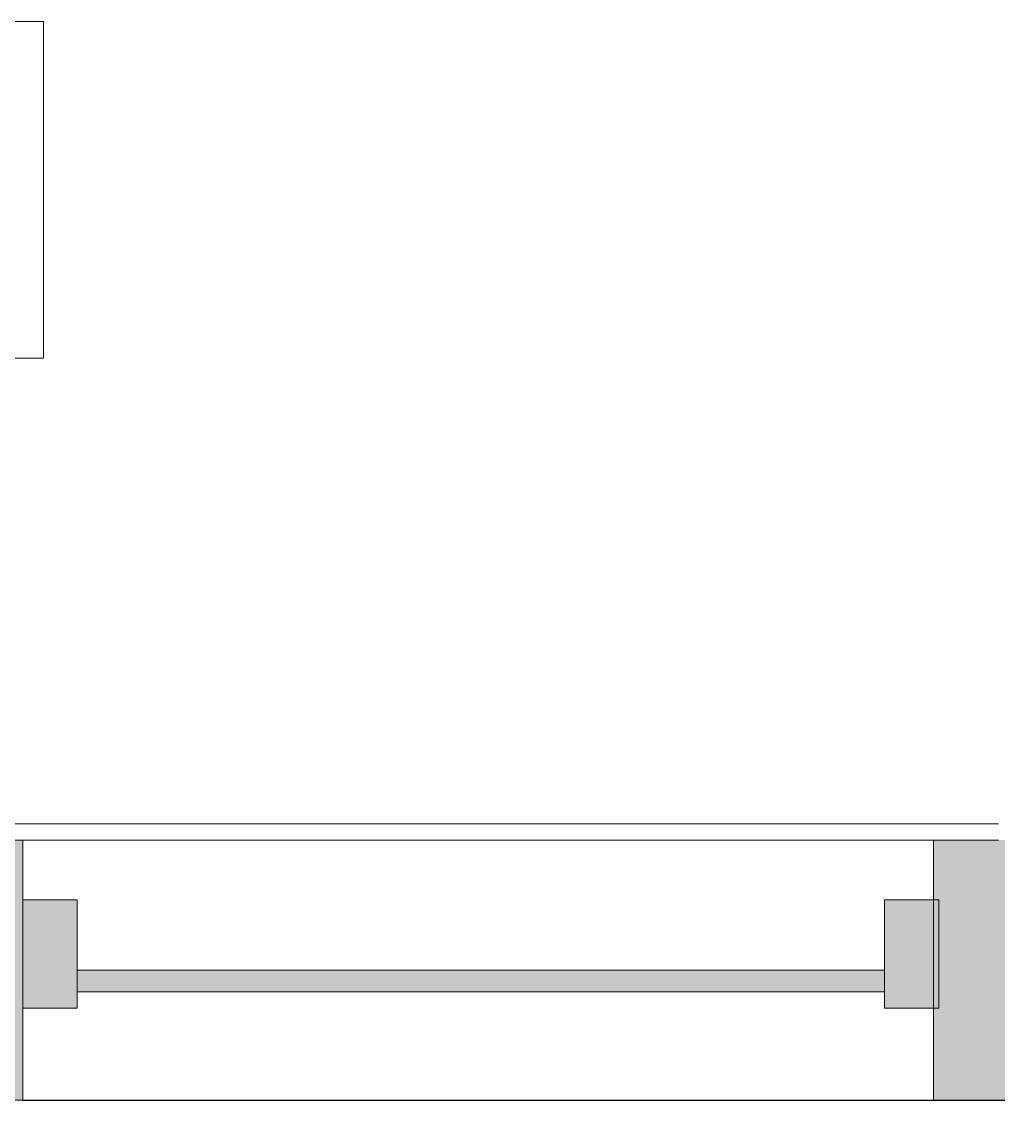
# Model space of a CAD drawing. Header units: inches. Extents: x -1880 to 225, y -1065 to 162.
# Drawn here: x -218.45 to -173.39, y 99.96 to 149.71 of the extents above; entities that cross this region are included whole.
import ezdxf

# ---------------------------------------------------------------- set-up
doc = ezdxf.new("R2010")
doc.units = ezdxf.units.IN
doc.header["$MEASUREMENT"] = 0
for name, color, linetype, lineweight in [('06_555 11th St - background_dwg', 8, 'Continuous', 9), ('A-AREA-IDEN', 2, 'Continuous', 9), ('A-GLAZ-CURT', 52, 'Continuous', 13), ('A-GLAZ-CWMG', 51, 'Continuous', 13), ('A-WALL', 113, 'Continuous', 13), ('A-WALL-PATT', 111, 'Continuous', 13), ('P-SILL', 7, 'Continuous', 9), ('W', 7, 'Continuous', 9)]:
    doc.layers.add(name, color=color, linetype=linetype, lineweight=lineweight)

# ---------------------------------------------------------------- blocks, each defined once
blk = doc.blocks.new('System Panel - Glazed-4904597-FIRST FLOOR POWER _ SIGNAL')
at = {"layer": 'A-GLAZ-CURT', "lineweight": 9}
blk.add_hatch(color=7, dxfattribs=at).paths.add_polyline_path([(18.625, -1.75), (18.625, -0.75), (-18.625, -0.75), (-18.625, -1.75), (-12.112, -1.75)], flags=0)
at = {"layer": 'A-GLAZ-CURT', "color": 8, "lineweight": 20}
for p, q in [((18.625, -0.75), (-18.625, -0.75)), ((-18.625, -0.75), (-18.625, -1.75)), ((18.625, -1.75), (18.625, -0.75)), ((-18.625, -1.75), (18.625, -1.75))]:
    blk.add_line(p, q, dxfattribs=at)
blk = doc.blocks.new('Rectangular Mullion - 2_5_ x 5_ rectangular-4903428-FIRST FLOOR POWER _ SIGNAL')
at = {"layer": 'A-GLAZ-CWMG', "lineweight": 9}
blk.add_hatch(color=7, dxfattribs=at).paths.add_polyline_path([(-1.25, -2.5), (-1.25, 2.5), (1.25, 2.5), (1.25, -2.5)], flags=0)
at = {"layer": 'A-GLAZ-CWMG', "color": 8, "lineweight": 20}
for p, q in [((-1.25, 2.5), (1.25, 2.5)), ((-1.25, -2.5), (-1.25, 2.5)), ((1.25, 2.5), (1.25, -2.5)), ((1.25, -2.5), (-1.25, -2.5))]:
    blk.add_line(p, q, dxfattribs=at)
blk = doc.blocks.new('06_555 11th St - background_dwg-4793957-FIRST FLOOR POWER _ SIGNAL')
at = {"layer": 'P-SILL'}
for p, q in [((3204.677, 3075.224), (3156.677, 3075.224)), ((3201.677, 3062.474), (3159.677, 3062.474))]:
    blk.add_line(p, q, dxfattribs=at)
at = {"layer": 'W'}
blk.add_line((3219.677, 3062.474), (3201.677, 3062.474), dxfattribs=at)
blk = doc.blocks.new('Room Tag - Room Name and Number-3379422-FIRST FLOOR POWER _ SIGNAL')
at = {"layer": 'A-AREA-IDEN'}
for p, q in [((-0.18806, -0.16357), (-0.18806, -0.00182)), ((-0.18806, -0.00182), (0.18694, -0.00182)), ((0.18694, -0.00182), (-0.18806, -0.00182)), ((-0.18806, -0.00182), (-0.18806, -0.16357)), ((0.18694, -0.00182), (0.18694, -0.16357)), ((0.18694, -0.16357), (0.18694, -0.00182)), ((0.18694, -0.16357), (-0.18806, -0.16357)), ((-0.18806, -0.16357), (0.18694, -0.16357))]:
    blk.add_line(p, q, dxfattribs=at)

msp = doc.modelspace()

# ---------------------------------------------------------------- hatches: boundary and pattern name
at = {"layer": 'A-WALL-PATT', "lineweight": 9}
h = msp.add_hatch(color=7, dxfattribs=at)
h.paths.add_polyline_path([(201.607, 99.966), (201.607, 111.966), (183.607, 111.966), (183.607, 99.966)], flags=0)
h.paths.add_polyline_path([(123.607, 99.966), (141.607, 99.966), (141.607, 111.966), (123.607, 111.966)], flags=0)
h.paths.add_polyline_path([(57.232, 99.966), (81.607, 99.966), (81.607, 111.966), (3.607, 111.966), (3.607, 99.966), (27.232, 99.966), (27.232, 103.586), (57.232, 103.586)], flags=0)
h.paths.add_polyline_path([(-38.393, 99.966), (-38.393, 111.966), (-56.393, 111.966), (-56.393, 99.966), (-41.393, 99.966)], flags=0)
h.paths.add_polyline_path([(-109.05, 99.966), (-98.393, 99.966), (-98.393, 111.966), (-116.393, 111.966), (-116.393, 99.966)], flags=0)
h.paths.add_polyline_path([(-158.393, 99.966), (-158.393, 111.966), (-176.393, 111.966), (-176.393, 99.966), (-175.937, 99.966)], flags=0)
h.paths.add_polyline_path([(-296.393, 99.966), (-272.393, 99.966), (-272.393, 103.586), (-242.393, 103.586), (-242.393, 99.966), (-218.393, 99.966), (-218.393, 111.966), (-296.393, 111.966), (-296.393, 102.858)], flags=0)
h.paths.add_polyline_path([(-338.393, 99.966), (-338.393, 111.966), (-356.393, 111.966), (-356.393, 99.966), (-343.155, 99.966)], flags=0)
h.paths.add_polyline_path([(-398.393, 99.966), (-398.393, 111.966), (-416.393, 111.966), (-416.393, 99.966), (-410.042, 99.966)], flags=0)
h.paths.add_polyline_path([(-476.393, 99.966), (-458.393, 99.966), (-458.393, 111.966), (-476.393, 111.966)], flags=0)
h.paths.add_polyline_path([(-518.393, 99.966), (-518.393, 111.966), (-592.386, 111.966), (-592.386, 99.966), (-543.817, 99.966)], flags=0)
h.paths.add_polyline_path([(-644.147, 99.966), (-630.386, 99.966), (-630.386, 111.966), (-648.386, 111.966), (-648.386, 99.966), (-644.636, 99.966)], flags=0)
h.paths.add_polyline_path([(-704.386, 99.966), (-686.386, 99.966), (-686.386, 111.966), (-704.386, 111.966)], flags=0)
h.paths.add_polyline_path([(-798.386, 99.966), (-798.386, 111.966), (-872.385, 111.966), (-872.385, 99.966), (-844.809, 99.966)], flags=0)
h.paths.add_polyline_path([(-760.386, 99.966), (-742.386, 99.966), (-742.386, 111.966), (-760.386, 111.966)], flags=0)
h.paths.add_polyline_path([(-911.696, 99.966), (-910.386, 99.966), (-910.386, 111.966), (-928.386, 111.966), (-928.386, 99.966), (-913.386, 99.966)], flags=0)
h.paths.add_polyline_path([(-966.386, 99.966), (-966.386, 111.966), (-984.386, 111.966), (-984.386, 99.966), (-978.554, 99.966)], flags=0)
h.paths.add_polyline_path([(-1040.386, 99.966), (-1022.386, 99.966), (-1022.386, 111.966), (-1040.386, 111.966)], flags=0)
h.paths.add_polyline_path([(-1152.386, 99.966), (-1078.385, 99.966), (-1078.385, 111.966), (-1152.386, 111.966)], flags=0)
h.paths.add_polyline_path([(-1190.386, 99.966), (-1190.386, 111.966), (-1208.386, 111.966), (-1208.386, 99.966)], flags=0)
h.paths.add_polyline_path([(-1264.386, 99.966), (-1246.386, 99.966), (-1246.386, 111.966), (-1264.386, 111.966)], flags=0)
h.paths.add_polyline_path([(-1302.386, 99.966), (-1302.386, 111.966), (-1320.636, 111.966), (-1320.636, 99.966), (-1313.02, 99.966)], flags=0)
h.paths.add_polyline_path([(-1416.761, 99.966), (-1358.386, 99.966), (-1358.386, 111.966), (-1432.385, 111.966), (-1432.385, 99.966), (-1417.386, 99.966)], flags=0)
h.paths.add_polyline_path([(-1470.386, 99.966), (-1470.386, 111.966), (-1488.386, 111.966), (-1488.386, 99.966)], flags=0)
h.paths.add_polyline_path([(-1541.386, 111.966), (-1541.011, 105.966), (-1541.386, 105.966)], flags=0)
h.paths.add_polyline_path([(-1526.386, 99.966), (-1526.386, 111.966), (-1544.386, 111.966), (-1544.386, 109.455), (-1544.255, 109.455), (-1544.136, 107.166), (-1544.136, 104.455), (-1544.386, 104.455), (-1544.386, 99.966), (-1540.636, 99.966)], flags=0)
h.paths.add_polyline_path([(-1582.386, 99.966), (-1582.386, 111.966), (-1600.386, 111.966), (-1600.386, 99.966)], flags=0)

# ---------------------------------------------------------------- linework, layer by layer
at = {"layer": 'A-WALL', "color": 8, "lineweight": 20}
for p, q in [((-218.393, 111.966), (-296.393, 111.966)), ((-218.393, 99.966), (-218.393, 111.966)), ((-173.393, 111.966), (-176.393, 111.966)), ((-176.393, 111.966), (-176.393, 99.966)), ((-220.268, 99.966), (-218.393, 99.966)), ((-176.393, 99.966), (-158.393, 99.966))]:
    msp.add_line(p, q, dxfattribs=at)
at = {"layer": 'A-WALL', "lineweight": 9}
for p, q in [((-218.393, 111.966), (-176.393, 111.966)), ((-176.393, 99.966), (-218.393, 99.966))]:
    msp.add_line(p, q, dxfattribs=at)

# ---------------------------------------------------------------- block references
at = {"layer": '06_555 11th St - background_dwg', "color": 7}
msp.add_blockref('06_555 11th St - background_dwg-4793957-FIRST FLOOR POWER _ SIGNAL', (-3378.07, -2962.514), dxfattribs=at)
at = {"layer": 'A-AREA-IDEN', "xscale": 95.99999999999994, "yscale": 95.99999999999994, "zscale": 95.99999999999994}
msp.add_blockref('Room Tag - Room Name and Number-3379422-FIRST FLOOR POWER _ SIGNAL', (-235.381, 149.887), dxfattribs=at)
at = {"layer": 'A-GLAZ-CURT', "lineweight": 9}
msp.add_blockref('System Panel - Glazed-4904597-FIRST FLOOR POWER _ SIGNAL', (-197.268, 106.716), dxfattribs=at)
at = {"layer": 'A-GLAZ-CWMG', "lineweight": 9, "extrusion": (0, 0, -1), "rotation": 180}
for p in [(217.143, 106.716), (177.393, 106.716)]:
    msp.add_blockref('Rectangular Mullion - 2_5_ x 5_ rectangular-4903428-FIRST FLOOR POWER _ SIGNAL', p, dxfattribs=at)

doc.saveas('drawing.dxf')
